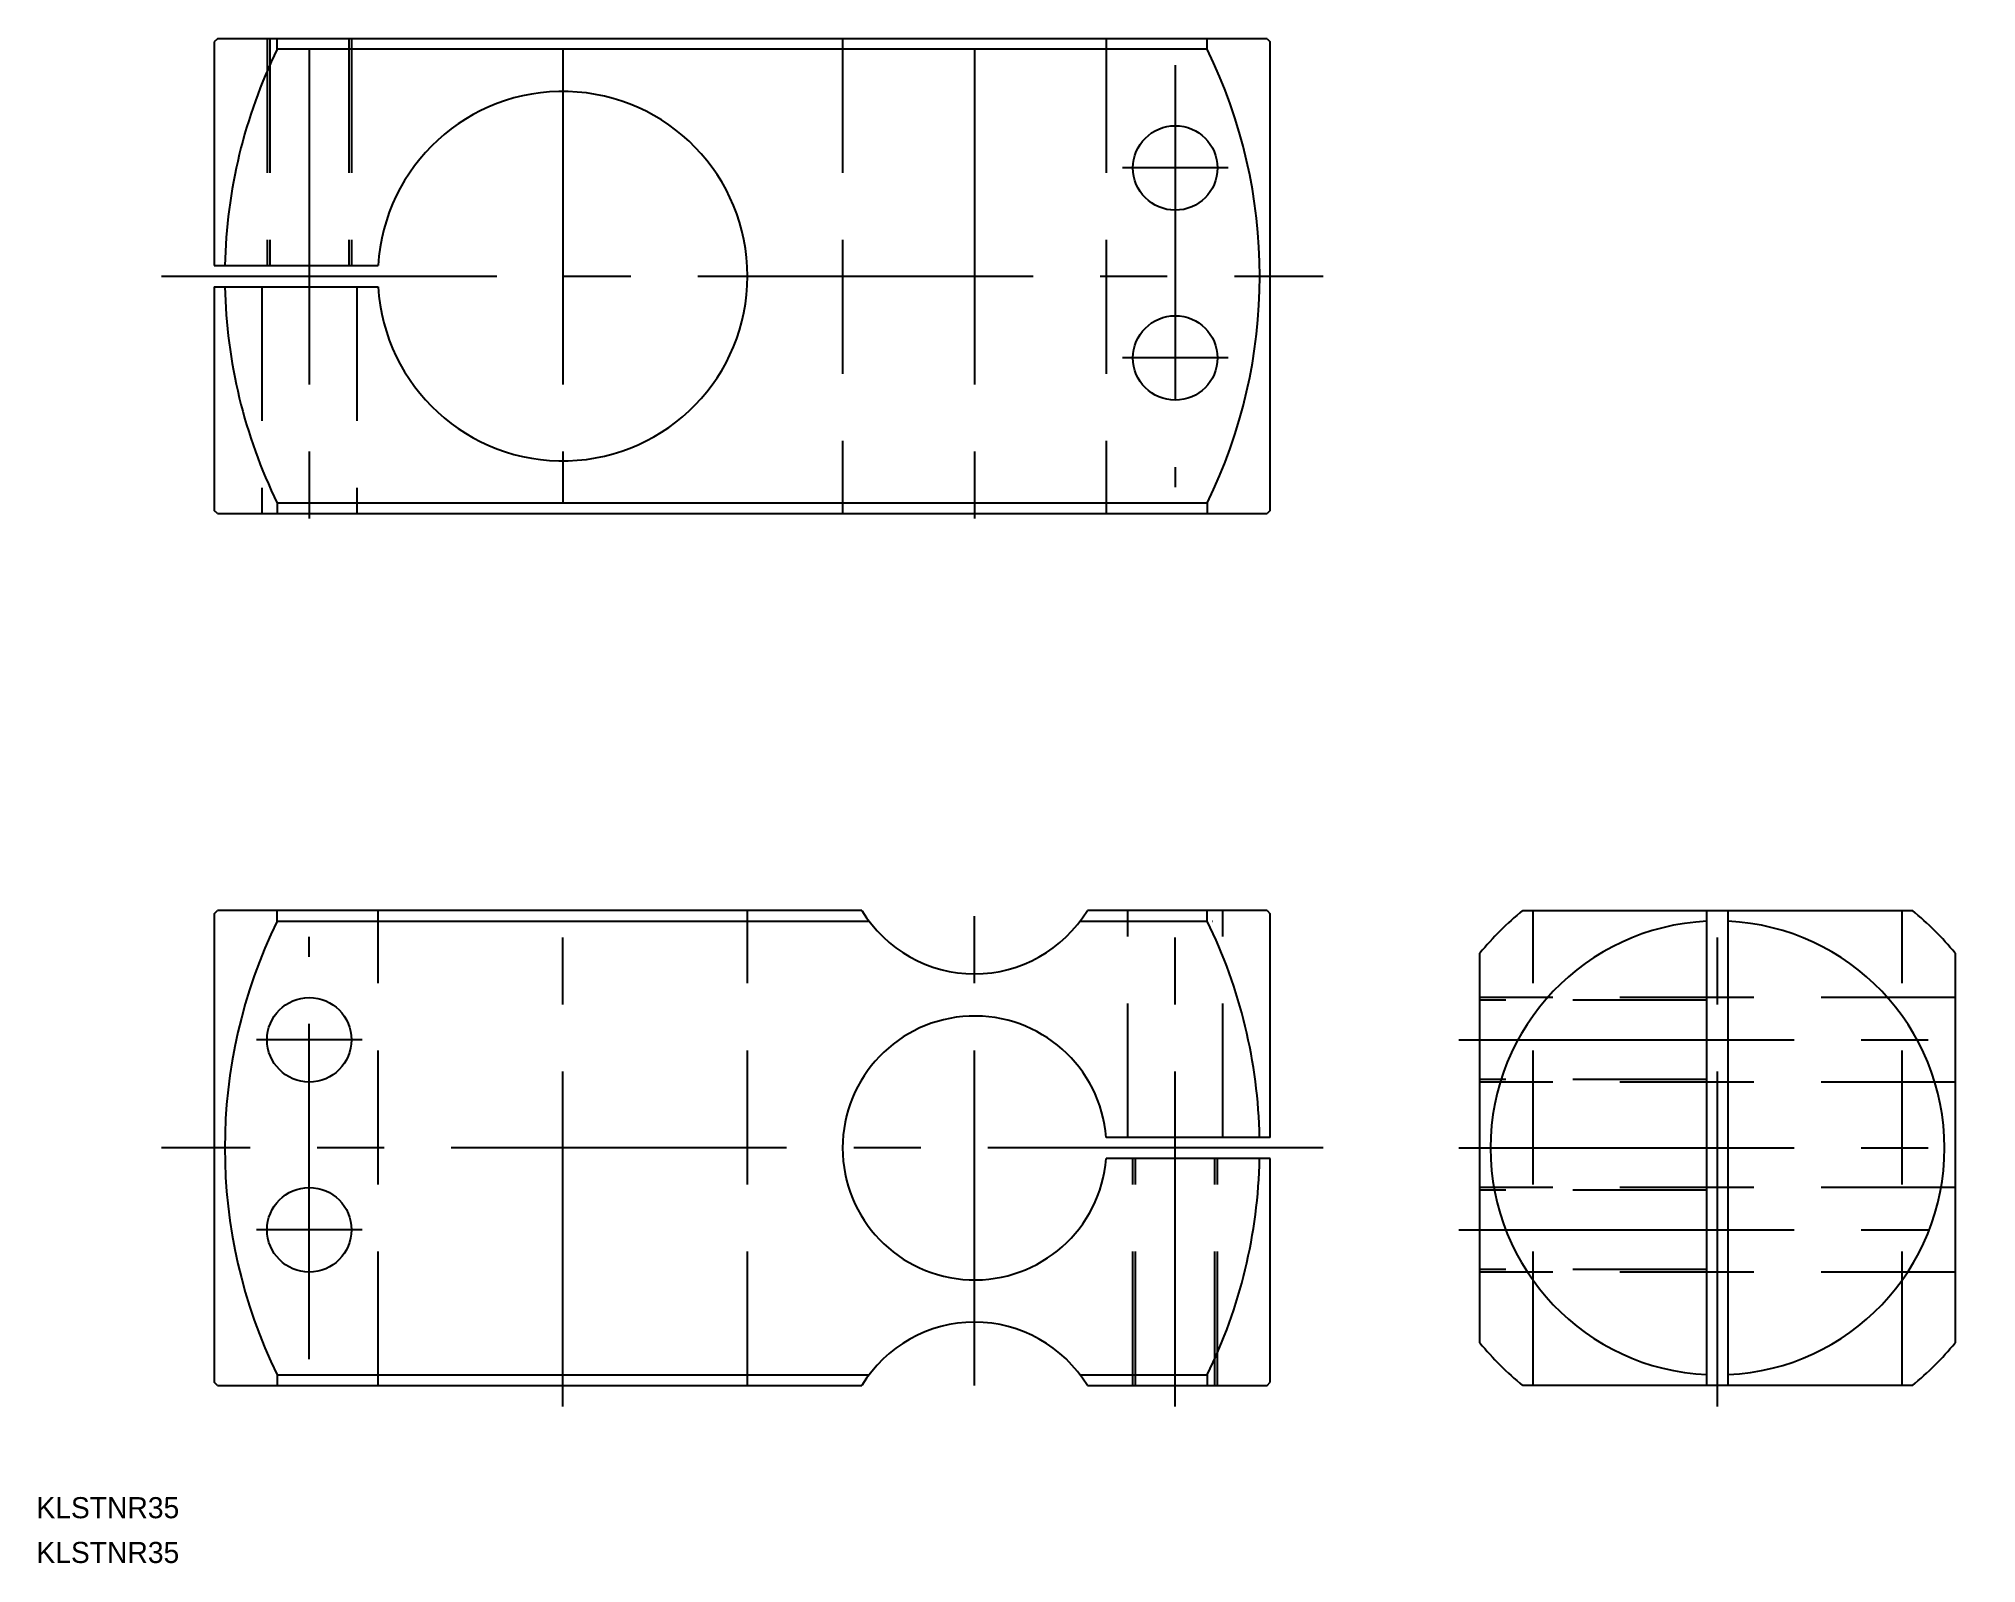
# Model space of a CAD drawing. Extents: x 387 to 571, y 453 to 597.
import ezdxf

# ---------------------------------------------------------------- set-up
doc = ezdxf.new("R2010")
doc.units = 0
doc.linetypes.add('CENTER', pattern=[50.8, 31.75, -6.35, 6.35, -6.35])
doc.linetypes.add('DASHED', pattern=[19.05, 12.7, -6.35])
doc.layers.get('0').update_dxf_attribs({"linetype": 'CONTINUOUS'})
doc.layers.add('CENTER', color=1, linetype='CENTER')

msp = doc.modelspace()

# ---------------------------------------------------------------- linework, layer by layer
at = {"color": 7, "linetype": 'CONTINUOUS'}
for p, q in [((404.18, 597.03), (403.88, 596.73)), ((403.88, 596.73), (403.88, 575.53)), ((503.58, 597.03), (404.18, 597.03)), ((409.85, 596.03), (409.85, 597.03)), ((497.91, 596.03), (497.91, 597.03)), ((503.58, 597.03), (503.88, 596.73)), ((503.88, 552.33), (503.88, 596.73)), ((497.91, 596.03), (409.85, 596.03)), ((403.88, 575.53), (419.41, 575.53)), ((403.88, 573.53), (419.41, 573.53)), ((403.88, 573.53), (403.88, 552.33)), ((404.18, 552.03), (403.88, 552.33)), ((497.91, 553.03), (409.85, 553.03)), ((409.85, 553.03), (409.85, 552.03)), ((497.91, 553.03), (497.91, 552.03)), ((503.88, 552.33), (503.58, 552.03)), ((404.18, 552.03), (503.58, 552.03)), ((403.88, 514.13), (404.18, 514.43)), ((403.88, 514.13), (403.88, 469.73)), ((465.2, 514.43), (404.18, 514.43)), ((409.85, 513.43), (409.85, 514.43)), ((503.58, 514.43), (486.56, 514.43)), ((497.91, 513.43), (497.91, 514.43)), ((503.58, 514.43), (503.88, 514.13)), ((503.88, 492.93), (503.88, 514.13)), ((527.78, 514.43), (564.68, 514.43)), ((545.23, 469.43), (545.23, 514.43)), ((547.23, 469.43), (547.23, 514.43)), ((409.85, 513.43), (465.88, 513.43)), ((485.88, 513.43), (497.91, 513.43)), ((498.38, 513.43), (498.4, 513.43)), ((523.73, 473.48), (523.73, 510.39)), ((568.73, 510.39), (568.73, 473.48)), ((503.88, 492.93), (488.34, 492.93)), ((503.88, 490.93), (488.34, 490.93)), ((503.88, 469.73), (503.88, 490.93)), ((404.18, 469.43), (403.88, 469.73)), ((409.85, 470.43), (465.88, 470.43)), ((409.85, 470.43), (409.85, 469.43)), ((485.88, 470.43), (497.91, 470.43)), ((497.91, 470.43), (497.91, 469.43)), ((503.58, 469.43), (503.88, 469.73)), ((404.18, 469.43), (465.2, 469.43)), ((486.56, 469.43), (503.58, 469.43)), ((564.68, 469.43), (527.78, 469.43))]:
    msp.add_line(p, q, dxfattribs=at)
at = {"color": 3, "linetype": 'DASHED'}
for p, q in [((408.88, 597.03), (408.88, 575.53)), ((409.13, 597.03), (409.13, 575.53)), ((416.63, 597.03), (416.63, 575.53)), ((416.88, 597.03), (416.88, 575.53)), ((463.38, 597.03), (463.38, 552.03)), ((488.34, 597.03), (488.34, 552.03)), ((408.38, 573.53), (408.38, 552.03)), ((417.38, 573.53), (417.38, 552.03)), ((419.41, 469.43), (419.41, 514.43)), ((454.38, 469.43), (454.38, 514.43)), ((490.38, 492.93), (490.38, 514.43)), ((499.38, 492.93), (499.38, 514.43)), ((528.76, 469.43), (528.76, 514.43)), ((563.73, 469.43), (563.73, 514.43)), ((568.73, 506.18), (523.73, 506.18)), ((545.23, 505.93), (523.73, 505.93)), ((545.23, 498.43), (523.73, 498.43)), ((568.73, 498.18), (523.73, 498.18)), ((490.88, 469.43), (490.88, 490.93)), ((491.13, 469.43), (491.13, 490.93)), ((498.63, 469.43), (498.63, 490.93)), ((498.88, 469.43), (498.88, 490.93)), ((568.73, 488.18), (523.73, 488.18)), ((545.23, 487.93), (523.73, 487.93)), ((545.23, 480.43), (523.73, 480.43)), ((568.73, 480.18), (523.73, 480.18))]:
    msp.add_line(p, q, dxfattribs=at)
at = {"color": 7, "linetype": 'CONTINUOUS'}
for centre in [(494.88, 584.78), (494.88, 566.78), (412.88, 502.18), (412.88, 484.18)]:
    msp.add_circle(centre, 4, dxfattribs=at)
for centre, radius, start, end in [((453.88, 574.53), 49, 153.9742, 178.8306), ((453.88, 574.53), 49, 333.9742, 26.0258), ((436.88, 574.53), 17.5, 183.2758, 176.7242), ((453.88, 574.53), 49, 181.1694, 206.0258), ((475.88, 520.93), 12.5, 211.3323, 328.6677), ((546.23, 491.93), 29.1, 129.3583, 140.6417), ((546.23, 491.93), 29.1, 39.3583, 50.6417), ((453.88, 491.93), 49, 153.9742, 206.0258), ((453.88, 491.93), 49, 1.1694, 26.0258), ((546.23, 491.93), 21.5, 92.6659, 267.3341), ((546.23, 491.93), 21.5, 272.6659, 87.3341), ((475.88, 491.93), 12.5, 4.5886, 355.4114), ((453.88, 491.93), 49, 333.9742, 358.8306), ((475.88, 462.93), 12.5, 31.3323, 148.6677), ((546.23, 491.93), 29.1, 219.3583, 230.6417), ((546.23, 491.93), 29.1, 309.3583, 320.6417)]:
    msp.add_arc(centre, radius, start, end, dxfattribs=at)
at = {"layer": 'CENTER', "color": 1, "linetype": 'CENTER'}
for p, q in [((412.88, 596.03), (412.88, 550.03)), ((436.88, 596.03), (436.88, 553.03)), ((475.88, 596.03), (475.88, 550.03)), ((494.88, 594.53), (494.88, 554.53)), ((499.88, 584.78), (489.88, 584.78)), ((398.88, 574.53), (508.88, 574.53)), ((499.88, 566.78), (489.88, 566.78)), ((546.23, 467.43), (546.23, 516.43)), ((436.88, 467.43), (436.88, 514.43)), ((475.88, 469.43), (475.88, 514.43)), ((494.88, 467.43), (494.88, 514.43)), ((412.88, 471.93), (412.88, 511.93)), ((417.88, 502.18), (407.88, 502.18)), ((521.73, 502.18), (570.73, 502.18)), ((508.88, 491.93), (398.88, 491.93)), ((521.73, 491.93), (570.73, 491.93)), ((417.88, 484.18), (407.88, 484.18)), ((521.73, 484.18), (570.73, 484.18))]:
    msp.add_line(p, q, dxfattribs=at)

# ---------------------------------------------------------------- texts
at = {"color": 7, "linetype": 'CONTINUOUS'}
for p in [(387.04, 456.85), (387.04, 452.61)]:
    msp.add_text('KLSTNR35', height=2, dxfattribs=at).set_placement(p)

doc.saveas('drawing.dxf')
